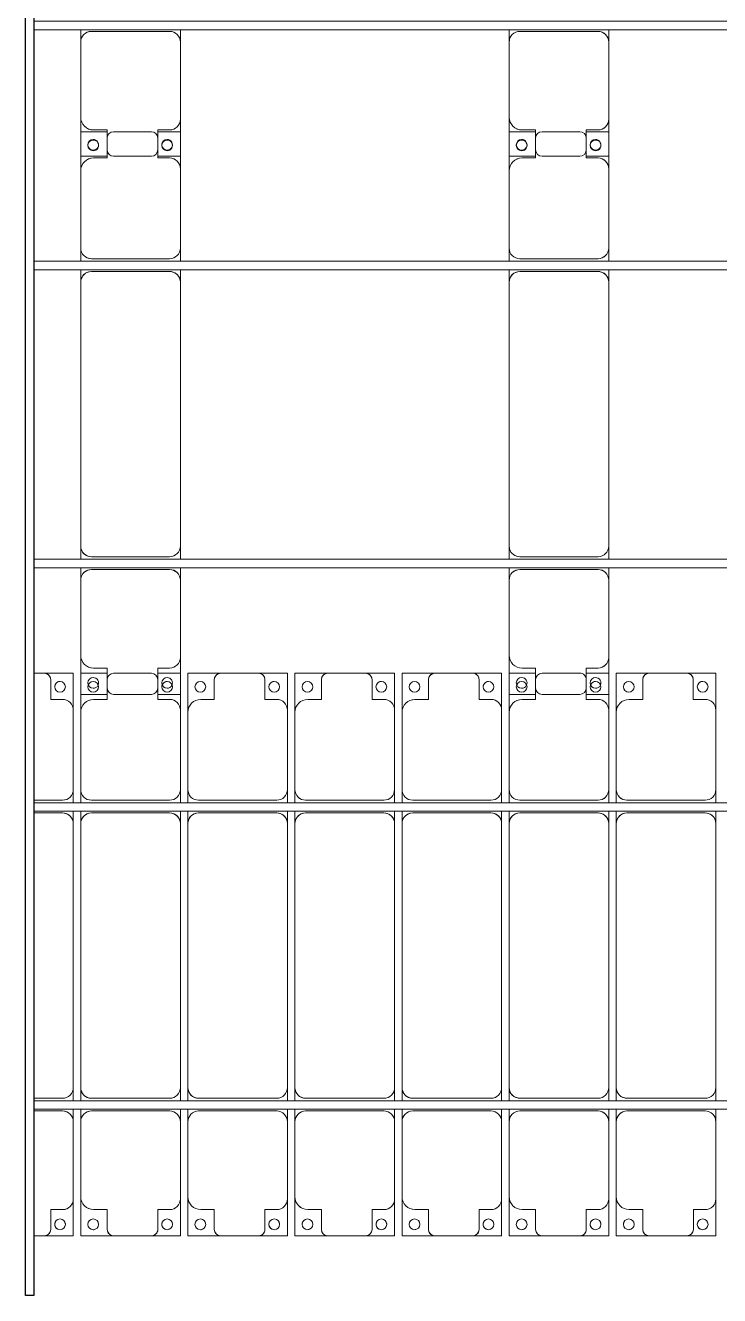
# Model space of a CAD drawing. Header units: millimetres. Extents: x -496478 to -186190, y -204059 to -87354.
# Drawn here: x -379232 to -375991, y -170997 to -165073 of the extents above; entities that cross this region are included whole.
import ezdxf

# ---------------------------------------------------------------- set-up
doc = ezdxf.new("R2010")
doc.units = ezdxf.units.MM
for name, color, linetype, lineweight in [('A-DETL-MBND', 5, 'Continuous', 9), ('A-GENM', 13, 'Continuous', 9), ('S-BEAM', 12, 'Continuous', 9)]:
    doc.layers.add(name, color=color, linetype=linetype, lineweight=lineweight)

# ---------------------------------------------------------------- blocks, each defined once
blk = doc.blocks.new('Dải phao đi lại kèm đỡ invester - DẢI PHAO ĐI LẠI-18893-BỐ TRÍ KHUNG KẾT CẤU BÈ PIN 01')
at = {"layer": 'A-DETL-MBND', "color": 8}
for p, q in [((59588.2, 1312.2), (59540, 1312.2)), ((59588.2, 1312.2), (59723.4, 1312.2)), ((59723.4, 1312.2), (59588.2, 1312.2)), ((59723.4, 1312.2), (59723.4, 1139.7)), ((59758.4, 1312.2), (59881.8, 1312.2)), ((59758.4, 1129.7), (59758.4, 1312.2)), ((60088.2, 1312.2), (59911.8, 1312.2)), ((60118.2, 1312.2), (60223.4, 1312.2)), ((60223.4, 1312.2), (60223.4, 1139.7)), ((60258.4, 1312.2), (60411.8, 1312.2)), ((60258.4, 1129.7), (60258.4, 1312.2)), ((60411.8, 1312.2), (60258.4, 1312.2)), ((60588.2, 1312.2), (60411.8, 1312.2)), ((60588.2, 1312.2), (60723.4, 1312.2)), ((60723.4, 1312.2), (60588.2, 1312.2)), ((60723.4, 1312.2), (60723.4, 1139.7)), ((60758.4, 1312.2), (60911.8, 1312.2)), ((60758.4, 1129.7), (60758.4, 1312.2)), ((60911.8, 1312.2), (60758.4, 1312.2)), ((61088.2, 1312.2), (60911.8, 1312.2)), ((61088.2, 1312.2), (61223.4, 1312.2)), ((61223.4, 1312.2), (61088.2, 1312.2)), ((61223.4, 1312.2), (61223.4, 1139.7)), ((61258.4, 1312.2), (61411.8, 1312.2)), ((61258.4, 1129.7), (61258.4, 1312.2)), ((61411.8, 1312.2), (61258.4, 1312.2)), ((61588.2, 1312.2), (61411.8, 1312.2)), ((61588.2, 1312.2), (61723.4, 1312.2)), ((61723.4, 1312.2), (61588.2, 1312.2)), ((61723.4, 1312.2), (61723.4, 1139.7)), ((61758.4, 1312.2), (61881.8, 1312.2)), ((61758.4, 1129.7), (61758.4, 1312.2)), ((62088.2, 1312.2), (61911.8, 1312.2)), ((62118.2, 1312.2), (62223.4, 1312.2)), ((62223.4, 1312.2), (62223.4, 1139.7)), ((62258.4, 1312.2), (62411.8, 1312.2)), ((62258.4, 1129.7), (62258.4, 1312.2)), ((62411.8, 1312.2), (62258.4, 1312.2)), ((62588.2, 1312.2), (62411.8, 1312.2)), ((62588.2, 1312.2), (62723.4, 1312.2)), ((62723.4, 1312.2), (62588.2, 1312.2)), ((62723.4, 1312.2), (62723.4, 1139.7)), ((59618.2, 1189.7), (59618.2, 1282.2)), ((59881.8, 1282.2), (59881.8, 1189.7)), ((60118.2, 1189.7), (60118.2, 1282.2)), ((60381.8, 1282.2), (60381.8, 1189.7)), ((60618.2, 1189.7), (60618.2, 1282.2)), ((60881.8, 1282.2), (60881.8, 1189.7)), ((61118.2, 1189.7), (61118.2, 1282.2)), ((61381.8, 1282.2), (61381.8, 1189.7)), ((61618.2, 1189.7), (61618.2, 1282.2)), ((61881.8, 1282.2), (61881.8, 1189.7)), ((62118.2, 1189.7), (62118.2, 1282.2)), ((62381.8, 1282.2), (62381.8, 1189.7)), ((62618.2, 1189.7), (62618.2, 1282.2)), ((59673.4, 1189.7), (59618.2, 1189.7)), ((59881.8, 1189.7), (59818.4, 1189.7)), ((60173.4, 1189.7), (60118.2, 1189.7)), ((60381.8, 1189.7), (60318.4, 1189.7)), ((60673.4, 1189.7), (60618.2, 1189.7)), ((60881.8, 1189.7), (60818.4, 1189.7)), ((61173.4, 1189.7), (61118.2, 1189.7)), ((61381.8, 1189.7), (61318.4, 1189.7)), ((61673.4, 1189.7), (61618.2, 1189.7)), ((61881.8, 1189.7), (61818.4, 1189.7)), ((62173.4, 1189.7), (62118.2, 1189.7)), ((62381.8, 1189.7), (62318.4, 1189.7)), ((62673.4, 1189.7), (62618.2, 1189.7)), ((59723.4, 769.7), (59723.4, 1139.7)), ((59758.4, 1129.7), (59758.4, 769.7)), ((60223.4, 769.7), (60223.4, 1139.7)), ((60258.4, 1129.7), (60258.4, 769.7)), ((60723.4, 769.7), (60723.4, 1139.7)), ((60758.4, 1129.7), (60758.4, 769.7)), ((61223.4, 769.7), (61223.4, 1139.7)), ((61258.4, 1129.7), (61258.4, 769.7)), ((61723.4, 769.7), (61723.4, 1139.7)), ((61758.4, 1129.7), (61758.4, 769.7)), ((62223.4, 769.7), (62223.4, 1139.7)), ((62258.4, 1129.7), (62258.4, 769.7)), ((62723.4, 769.7), (62723.4, 1139.7)), ((59540, 719.7), (59673.4, 719.7)), ((59723.4, 769.7), (59723.4, 708)), ((59758.4, 708), (59758.4, 769.7)), ((59808.4, 719.7), (60173.4, 719.7)), ((60223.4, 769.7), (60223.4, 708)), ((60258.4, 708), (60258.4, 769.7)), ((60308.4, 719.7), (60673.4, 719.7)), ((60723.4, 769.7), (60723.4, 708)), ((60758.4, 708), (60758.4, 769.7)), ((60808.4, 719.7), (61173.4, 719.7)), ((61223.4, 769.7), (61223.4, 708)), ((61258.4, 708), (61258.4, 769.7)), ((61308.4, 719.7), (61673.4, 719.7)), ((61723.4, 769.7), (61723.4, 708)), ((61758.4, 708), (61758.4, 769.7)), ((61808.4, 719.7), (62173.4, 719.7)), ((62223.4, 769.7), (62223.4, 708)), ((62258.4, 708), (62258.4, 769.7)), ((62308.4, 719.7), (62673.4, 719.7)), ((62723.4, 769.7), (62723.4, 708)), ((59673.4, 660.3), (59540, 660.3)), ((59723.4, 668), (59723.4, 610.3)), ((59758.4, 610.3), (59758.4, 668)), ((60173.4, 660.3), (59808.4, 660.3)), ((60223.4, 668), (60223.4, 610.3)), ((60258.4, 610.3), (60258.4, 668)), ((60673.4, 660.3), (60308.4, 660.3)), ((60723.4, 668), (60723.4, 610.3)), ((60758.4, 610.3), (60758.4, 668)), ((61173.4, 660.3), (60808.4, 660.3)), ((61223.4, 668), (61223.4, 610.3)), ((61258.4, 610.3), (61258.4, 668)), ((61673.4, 660.3), (61308.4, 660.3)), ((61723.4, 668), (61723.4, 610.3)), ((61758.4, 610.3), (61758.4, 668)), ((62173.4, 660.3), (61808.4, 660.3)), ((62223.4, 668), (62223.4, 610.3)), ((62258.4, 610.3), (62258.4, 668)), ((62673.4, 660.3), (62308.4, 660.3)), ((62723.4, 668), (62723.4, 610.3)), ((59723.4, -620.3), (59723.4, 610.3)), ((59758.4, 610.3), (59758.4, -620.3)), ((60223.4, -620.3), (60223.4, 610.3)), ((60258.4, 610.3), (60258.4, -620.3)), ((60723.4, -620.3), (60723.4, 610.3)), ((60758.4, 610.3), (60758.4, -620.3)), ((61223.4, -620.3), (61223.4, 610.3)), ((61258.4, 610.3), (61258.4, -620.3)), ((61723.4, -620.3), (61723.4, 610.3)), ((61758.4, 610.3), (61758.4, -620.3)), ((62223.4, -620.3), (62223.4, 610.3)), ((62258.4, 610.3), (62258.4, -620.3)), ((62723.4, -620.3), (62723.4, 610.3)), ((59723.4, -620.3), (59723.4, -682)), ((59758.4, -682), (59758.4, -620.3)), ((60223.4, -620.3), (60223.4, -682)), ((60258.4, -682), (60258.4, -620.3)), ((60723.4, -620.3), (60723.4, -682)), ((60758.4, -682), (60758.4, -620.3)), ((61223.4, -620.3), (61223.4, -682)), ((61258.4, -682), (61258.4, -620.3)), ((61723.4, -620.3), (61723.4, -682)), ((61758.4, -682), (61758.4, -620.3)), ((62223.4, -620.3), (62223.4, -682)), ((62258.4, -682), (62258.4, -620.3)), ((62723.4, -620.3), (62723.4, -682)), ((59540, -670.3), (59673.4, -670.3)), ((59808.4, -670.3), (60173.4, -670.3)), ((60308.4, -670.3), (60673.4, -670.3)), ((60808.4, -670.3), (61173.4, -670.3)), ((61308.4, -670.3), (61673.4, -670.3)), ((61808.4, -670.3), (62173.4, -670.3)), ((62308.4, -670.3), (62673.4, -670.3)), ((59673.4, -729.7), (59540, -729.7)), ((59723.4, -722), (59723.4, -779.7)), ((59758.4, -779.7), (59758.4, -722)), ((60173.4, -729.7), (59808.4, -729.7)), ((60223.4, -722), (60223.4, -779.7)), ((60258.4, -779.7), (60258.4, -722)), ((60673.4, -729.7), (60308.4, -729.7)), ((60723.4, -722), (60723.4, -779.7)), ((60758.4, -779.7), (60758.4, -722)), ((61173.4, -729.7), (60808.4, -729.7)), ((61223.4, -722), (61223.4, -779.7)), ((61258.4, -779.7), (61258.4, -722)), ((61673.4, -729.7), (61308.4, -729.7)), ((61723.4, -722), (61723.4, -779.7)), ((61758.4, -779.7), (61758.4, -722)), ((62173.4, -729.7), (61808.4, -729.7)), ((62223.4, -722), (62223.4, -779.7)), ((62258.4, -779.7), (62258.4, -722)), ((62673.4, -729.7), (62308.4, -729.7)), ((62723.4, -722), (62723.4, -779.7)), ((59723.4, -1139.7), (59723.4, -779.7)), ((59758.4, -779.7), (59758.4, -1129.7)), ((60223.4, -1139.7), (60223.4, -779.7)), ((60258.4, -779.7), (60258.4, -1129.7)), ((60723.4, -1139.7), (60723.4, -779.7)), ((60758.4, -779.7), (60758.4, -1129.7)), ((61223.4, -1139.7), (61223.4, -779.7)), ((61258.4, -779.7), (61258.4, -1129.7)), ((61723.4, -1139.7), (61723.4, -779.7)), ((61758.4, -779.7), (61758.4, -1129.7)), ((62223.4, -1139.7), (62223.4, -779.7)), ((62258.4, -779.7), (62258.4, -1129.7)), ((62723.4, -1139.7), (62723.4, -779.7)), ((59723.4, -1139.7), (59723.4, -1312.2)), ((59758.4, -1312.2), (59758.4, -1129.7)), ((60223.4, -1139.7), (60223.4, -1312.2)), ((60258.4, -1312.2), (60258.4, -1129.7)), ((60723.4, -1139.7), (60723.4, -1312.2)), ((60758.4, -1312.2), (60758.4, -1129.7)), ((61223.4, -1139.7), (61223.4, -1312.2)), ((61258.4, -1312.2), (61258.4, -1129.7)), ((61723.4, -1139.7), (61723.4, -1312.2)), ((61758.4, -1312.2), (61758.4, -1129.7)), ((62223.4, -1139.7), (62223.4, -1312.2)), ((62258.4, -1312.2), (62258.4, -1129.7)), ((62723.4, -1139.7), (62723.4, -1312.2)), ((59618.2, -1282.2), (59618.2, -1189.7)), ((59618.2, -1189.7), (59673.4, -1189.7)), ((59818.4, -1189.7), (59881.8, -1189.7)), ((59881.8, -1189.7), (59881.8, -1282.2)), ((60118.2, -1282.2), (60118.2, -1189.7)), ((60118.2, -1189.7), (60173.4, -1189.7)), ((60318.4, -1189.7), (60381.8, -1189.7)), ((60381.8, -1189.7), (60381.8, -1282.2)), ((60618.2, -1282.2), (60618.2, -1189.7)), ((60618.2, -1189.7), (60673.4, -1189.7)), ((60818.4, -1189.7), (60881.8, -1189.7)), ((60881.8, -1189.7), (60881.8, -1282.2)), ((61118.2, -1282.2), (61118.2, -1189.7)), ((61118.2, -1189.7), (61173.4, -1189.7)), ((61318.4, -1189.7), (61381.8, -1189.7)), ((61381.8, -1189.7), (61381.8, -1282.2)), ((61618.2, -1282.2), (61618.2, -1189.7)), ((61618.2, -1189.7), (61673.4, -1189.7)), ((61818.4, -1189.7), (61881.8, -1189.7)), ((61881.8, -1189.7), (61881.8, -1282.2)), ((62118.2, -1282.2), (62118.2, -1189.7)), ((62118.2, -1189.7), (62173.4, -1189.7)), ((62318.4, -1189.7), (62381.8, -1189.7)), ((62381.8, -1189.7), (62381.8, -1282.2)), ((62618.2, -1282.2), (62618.2, -1189.7)), ((62618.2, -1189.7), (62673.4, -1189.7)), ((59540, -1312.2), (59588.2, -1312.2)), ((59723.4, -1312.2), (59588.2, -1312.2)), ((59588.2, -1312.2), (59723.4, -1312.2)), ((59911.8, -1312.2), (59758.4, -1312.2)), ((59758.4, -1312.2), (59911.8, -1312.2)), ((59911.8, -1312.2), (60088.2, -1312.2)), ((60223.4, -1312.2), (60088.2, -1312.2)), ((60088.2, -1312.2), (60223.4, -1312.2)), ((60411.8, -1312.2), (60258.4, -1312.2)), ((60258.4, -1312.2), (60411.8, -1312.2)), ((60411.8, -1312.2), (60588.2, -1312.2)), ((60723.4, -1312.2), (60588.2, -1312.2)), ((60588.2, -1312.2), (60723.4, -1312.2)), ((60911.8, -1312.2), (60758.4, -1312.2)), ((60758.4, -1312.2), (60911.8, -1312.2)), ((60911.8, -1312.2), (61088.2, -1312.2)), ((61223.4, -1312.2), (61088.2, -1312.2)), ((61088.2, -1312.2), (61223.4, -1312.2)), ((61411.8, -1312.2), (61258.4, -1312.2)), ((61258.4, -1312.2), (61411.8, -1312.2)), ((61411.8, -1312.2), (61588.2, -1312.2)), ((61723.4, -1312.2), (61588.2, -1312.2)), ((61588.2, -1312.2), (61723.4, -1312.2)), ((61911.8, -1312.2), (61758.4, -1312.2)), ((61758.4, -1312.2), (61911.8, -1312.2)), ((61911.8, -1312.2), (62088.2, -1312.2)), ((62223.4, -1312.2), (62088.2, -1312.2)), ((62088.2, -1312.2), (62223.4, -1312.2)), ((62411.8, -1312.2), (62258.4, -1312.2)), ((62258.4, -1312.2), (62411.8, -1312.2)), ((62411.8, -1312.2), (62588.2, -1312.2)), ((62723.4, -1312.2), (62588.2, -1312.2)), ((62588.2, -1312.2), (62723.4, -1312.2))]:
    blk.add_line(p, q, dxfattribs=at)
for centre, radius, start, end in [((59588.2, 1282.2), 30, 0, 90), ((59588.2, 1282.2), 30, 75, 90), ((59588.2, 1282.2), 30, 15, 90), ((59588.2, 1282.2), 30, 75, 90), ((59911.8, 1282.2), 30, 90, 180), ((60088.2, 1282.2), 30, 0, 90), ((60411.8, 1282.2), 30, 90, 180), ((60411.8, 1282.2), 30, 90, 165), ((60411.8, 1282.2), 30, 90, 105), ((60411.8, 1282.2), 30, 90, 105), ((60588.2, 1282.2), 30, 0, 90), ((60588.2, 1282.2), 30, 75, 90), ((60588.2, 1282.2), 30, 15, 90), ((60588.2, 1282.2), 30, 75, 90), ((60911.8, 1282.2), 30, 90, 180), ((60911.8, 1282.2), 30, 90, 165), ((60911.8, 1282.2), 30, 90, 105), ((60911.8, 1282.2), 30, 90, 105), ((61088.2, 1282.2), 30, 0, 90), ((61088.2, 1282.2), 30, 75, 90), ((61088.2, 1282.2), 30, 15, 90), ((61088.2, 1282.2), 30, 75, 90), ((61411.8, 1282.2), 30, 90, 180), ((61411.8, 1282.2), 30, 90, 165), ((61411.8, 1282.2), 30, 90, 105), ((61411.8, 1282.2), 30, 90, 105), ((61588.2, 1282.2), 30, 360, 90), ((61588.2, 1282.2), 30, 75, 90), ((61588.2, 1282.2), 30, 15, 90), ((61588.2, 1282.2), 30, 75, 90), ((61911.8, 1282.2), 30, 90, 180), ((62088.2, 1282.2), 30, 360, 90), ((62411.8, 1282.2), 30, 90, 180), ((62411.8, 1282.2), 30, 90, 165), ((62411.8, 1282.2), 30, 90, 105), ((62411.8, 1282.2), 30, 90, 105), ((62588.2, 1282.2), 30, 0, 90), ((62588.2, 1282.2), 30, 75, 90), ((62588.2, 1282.2), 30, 15, 90), ((62588.2, 1282.2), 30, 75, 90), ((59661.8, 1248.6), 25, 90, 270), ((59661.8, 1248.6), 25, 150, 180), ((59661.8, 1248.6), 25, 120, 135), ((59661.8, 1248.6), 25, 90, 105), ((59661.8, 1248.6), 25, 270, 90), ((59816.8, 1248.6), 25, 90, 270), ((59816.8, 1248.6), 25, 270, 90), ((60161.8, 1248.6), 25, 90, 270), ((60161.8, 1248.6), 25, 150, 180), ((60161.8, 1248.6), 25, 120, 135), ((60161.8, 1248.6), 25, 90, 105), ((60161.8, 1248.6), 25, 270, 90), ((60316.8, 1248.6), 25, 90, 270), ((60316.8, 1248.6), 25, 270, 90), ((60661.8, 1248.6), 25, 90, 270), ((60661.8, 1248.6), 25, 150, 180), ((60661.8, 1248.6), 25, 120, 135), ((60661.8, 1248.6), 25, 90, 105), ((60661.8, 1248.6), 25, 270, 90), ((60816.8, 1248.6), 25, 90, 270), ((60816.8, 1248.6), 25, 270, 90), ((61161.8, 1248.6), 25, 90, 270), ((61161.8, 1248.6), 25, 150, 180), ((61161.8, 1248.6), 25, 120, 135), ((61161.8, 1248.6), 25, 90, 105), ((61161.8, 1248.6), 25, 270, 90), ((61316.8, 1248.6), 25, 90, 270), ((61316.8, 1248.6), 25, 270, 90), ((61661.8, 1248.6), 25, 90, 270), ((61661.8, 1248.6), 25, 150, 180), ((61661.8, 1248.6), 25, 120, 135), ((61661.8, 1248.6), 25, 90, 105), ((61661.8, 1248.6), 25, 270, 90), ((61816.8, 1248.6), 25, 90, 270), ((61816.8, 1248.6), 25, 270, 90), ((62161.8, 1248.6), 25, 90, 270), ((62161.8, 1248.6), 25, 150, 180), ((62161.8, 1248.6), 25, 120, 135), ((62161.8, 1248.6), 25, 90, 105), ((62161.8, 1248.6), 25, 270, 90), ((62316.8, 1248.6), 25, 90, 270), ((62316.8, 1248.6), 25, 270, 90), ((62661.8, 1248.6), 25, 90, 270), ((62661.8, 1248.6), 25, 150, 180), ((62661.8, 1248.6), 25, 120, 135), ((62661.8, 1248.6), 25, 90, 105), ((62661.8, 1248.6), 25, 270, 90), ((59673.4, 1139.7), 50, 360, 90), ((59673.4, 1139.7), 50, 45, 90), ((59818.4, 1129.7), 60, 90, 180), ((59818.4, 1129.7), 60, 90, 135), ((60173.4, 1139.7), 50, 360, 90), ((60173.4, 1139.7), 50, 45, 90), ((60318.4, 1129.7), 60, 90, 180), ((60318.4, 1129.7), 60, 90, 135), ((60673.4, 1139.7), 50, 360, 90), ((60673.4, 1139.7), 50, 45, 90), ((60818.4, 1129.7), 60, 90, 180), ((60818.4, 1129.7), 60, 90, 135), ((61173.4, 1139.7), 50, 360, 90), ((61173.4, 1139.7), 50, 45, 90), ((61318.4, 1129.7), 60, 90, 180), ((61318.4, 1129.7), 60, 90, 135), ((61673.4, 1139.7), 50, 0, 90), ((61673.4, 1139.7), 50, 45, 90), ((61818.4, 1129.7), 60, 90, 180), ((61818.4, 1129.7), 60, 90, 135), ((62173.4, 1139.7), 50, 360, 90), ((62173.4, 1139.7), 50, 45, 90), ((62318.4, 1129.7), 60, 90, 180), ((62318.4, 1129.7), 60, 90, 135), ((62673.4, 1139.7), 50, 360, 90), ((62673.4, 1139.7), 50, 45, 90), ((59673.4, 769.7), 50, 270, 360), ((59673.4, 769.7), 50, 270, 315), ((59808.4, 769.7), 50, 180, 270), ((59808.4, 769.7), 50, 225, 270), ((60173.4, 769.7), 50, 270, 360), ((60173.4, 769.7), 50, 270, 315), ((60308.4, 769.7), 50, 180, 270), ((60308.4, 769.7), 50, 225, 270), ((60673.4, 769.7), 50, 270, 360), ((60673.4, 769.7), 50, 270, 315), ((60808.4, 769.7), 50, 180, 270), ((60808.4, 769.7), 50, 225, 270), ((61173.4, 769.7), 50, 270, 360), ((61173.4, 769.7), 50, 270, 315), ((61308.4, 769.7), 50, 180, 270), ((61308.4, 769.7), 50, 225, 270), ((61673.4, 769.7), 50, 270, 360), ((61673.4, 769.7), 50, 270, 315), ((61808.4, 769.7), 50, 180, 270), ((61808.4, 769.7), 50, 225, 270), ((62173.4, 769.7), 50, 270, 360), ((62173.4, 769.7), 50, 270, 315), ((62308.4, 769.7), 50, 180, 270), ((62308.4, 769.7), 50, 225, 270), ((62673.4, 769.7), 50, 270, 0), ((62673.4, 769.7), 50, 270, 315), ((59673.4, 610.3), 50, 360, 90), ((59673.4, 610.3), 50, 15, 90), ((59808.4, 610.3), 50, 90, 180), ((59808.4, 610.3), 50, 105, 180), ((60173.4, 610.3), 50, 0, 90), ((60173.4, 610.3), 50, 15, 90), ((60308.4, 610.3), 50, 90, 180), ((60308.4, 610.3), 50, 105, 180), ((60673.4, 610.3), 50, 0, 90), ((60673.4, 610.3), 50, 15, 90), ((60808.4, 610.3), 50, 90, 180), ((60808.4, 610.3), 50, 105, 180), ((61173.4, 610.3), 50, 360, 90), ((61173.4, 610.3), 50, 15, 90), ((61308.4, 610.3), 50, 90, 180), ((61308.4, 610.3), 50, 105, 180), ((61673.4, 610.3), 50, 0, 90), ((61673.4, 610.3), 50, 15, 90), ((61808.4, 610.3), 50, 90, 180), ((61808.4, 610.3), 50, 105, 180), ((62173.4, 610.3), 50, 0, 90), ((62173.4, 610.3), 50, 15, 90), ((62308.4, 610.3), 50, 90, 180), ((62308.4, 610.3), 50, 105, 180), ((62673.4, 610.3), 50, 0, 90), ((62673.4, 610.3), 50, 15, 90), ((59673.4, -620.3), 50, 270, 0), ((59673.4, -620.3), 50, 270, 0), ((59808.4, -620.3), 50, 180, 270), ((59808.4, -620.3), 50, 195, 270), ((60173.4, -620.3), 50, 270, 0), ((60173.4, -620.3), 50, 270, 0), ((60308.4, -620.3), 50, 180, 270), ((60308.4, -620.3), 50, 195, 270), ((60673.4, -620.3), 50, 270, 0), ((60673.4, -620.3), 50, 270, 0), ((60808.4, -620.3), 50, 180, 270), ((60808.4, -620.3), 50, 195, 270), ((61173.4, -620.3), 50, 270, 360), ((61173.4, -620.3), 50, 270, 360), ((61308.4, -620.3), 50, 180, 270), ((61308.4, -620.3), 50, 195, 270), ((61673.4, -620.3), 50, 270, 0), ((61673.4, -620.3), 50, 270, 0), ((61808.4, -620.3), 50, 180, 270), ((61808.4, -620.3), 50, 195, 270), ((62173.4, -620.3), 50, 270, 0), ((62173.4, -620.3), 50, 270, 0), ((62308.4, -620.3), 50, 180, 270), ((62308.4, -620.3), 50, 195, 270), ((62673.4, -620.3), 50, 270, 0), ((62673.4, -620.3), 50, 270, 0), ((59673.4, -779.7), 50, 0, 90), ((59673.4, -779.7), 50, 45, 90), ((59808.4, -779.7), 50, 90, 180), ((59808.4, -779.7), 50, 90, 135), ((60173.4, -779.7), 50, 360, 90), ((60173.4, -779.7), 50, 45, 90), ((60308.4, -779.7), 50, 90, 180), ((60308.4, -779.7), 50, 90, 135), ((60673.4, -779.7), 50, 360, 90), ((60673.4, -779.7), 50, 45, 90), ((60808.4, -779.7), 50, 90, 180), ((60808.4, -779.7), 50, 90, 135), ((61173.4, -779.7), 50, 0, 90), ((61173.4, -779.7), 50, 45, 90), ((61308.4, -779.7), 50, 90, 180), ((61308.4, -779.7), 50, 90, 135), ((61673.4, -779.7), 50, 0, 90), ((61673.4, -779.7), 50, 45, 90), ((61808.4, -779.7), 50, 90, 180), ((61808.4, -779.7), 50, 90, 135), ((62173.4, -779.7), 50, 0, 90), ((62173.4, -779.7), 50, 45, 90), ((62308.4, -779.7), 50, 90, 180), ((62308.4, -779.7), 50, 90, 135), ((62673.4, -779.7), 50, 0, 90), ((62673.4, -779.7), 50, 45, 90), ((59673.4, -1139.7), 50, 270, 360), ((59673.4, -1139.7), 50, 270, 315), ((59818.4, -1129.7), 60, 180, 270), ((59818.4, -1129.7), 60, 225, 270), ((60173.4, -1139.7), 50, 270, 0), ((60173.4, -1139.7), 50, 270, 315), ((60318.4, -1129.7), 60, 180, 270), ((60318.4, -1129.7), 60, 225, 270), ((60673.4, -1139.7), 50, 270, 360), ((60673.4, -1139.7), 50, 270, 315), ((60818.4, -1129.7), 60, 180, 270), ((60818.4, -1129.7), 60, 225, 270), ((61173.4, -1139.7), 50, 270, 360), ((61173.4, -1139.7), 50, 270, 315), ((61318.4, -1129.7), 60, 180, 270), ((61318.4, -1129.7), 60, 225, 270), ((61673.4, -1139.7), 50, 270, 0), ((61673.4, -1139.7), 50, 270, 315), ((61818.4, -1129.7), 60, 180, 270), ((61818.4, -1129.7), 60, 225, 270), ((62173.4, -1139.7), 50, 270, 0), ((62173.4, -1139.7), 50, 270, 315), ((62318.4, -1129.7), 60, 180, 270), ((62318.4, -1129.7), 60, 225, 270), ((62673.4, -1139.7), 50, 270, 0), ((62673.4, -1139.7), 50, 270, 315), ((59661.8, -1258.6), 25, 90, 270), ((59661.8, -1258.6), 25, 270, 90), ((59816.8, -1258.6), 25, 90, 270), ((59816.8, -1258.6), 25, 270, 90), ((60161.8, -1258.6), 25, 90, 270), ((60161.8, -1258.6), 25, 270, 90), ((60316.8, -1258.6), 25, 90, 270), ((60316.8, -1258.6), 25, 270, 90), ((60661.8, -1258.6), 25, 90, 270), ((60661.8, -1258.6), 25, 270, 90), ((60816.8, -1258.6), 25, 90, 270), ((60816.8, -1258.6), 25, 270, 90), ((61161.8, -1258.6), 25, 90, 270), ((61161.8, -1258.6), 25, 270, 90), ((61316.8, -1258.6), 25, 90, 270), ((61316.8, -1258.6), 25, 270, 90), ((61661.8, -1258.6), 25, 90, 270), ((61661.8, -1258.6), 25, 270, 90), ((61816.8, -1258.6), 25, 90, 270), ((61816.8, -1258.6), 25, 270, 90), ((62161.8, -1258.6), 25, 90, 270), ((62161.8, -1258.6), 25, 270, 90), ((62316.8, -1258.6), 25, 90, 270), ((62316.8, -1258.6), 25, 270, 90), ((62661.8, -1258.6), 25, 90, 270), ((62661.8, -1258.6), 25, 270, 90), ((59588.2, -1282.2), 30, 270, 360), ((59588.2, -1282.2), 30, 270, 345), ((59588.2, -1282.2), 30, 315, 330), ((59588.2, -1282.2), 30, 315, 330), ((59661.8, -1258.6), 25, 165, 270), ((59661.8, -1258.6), 25, 0, 15), ((59816.8, -1258.6), 25, 165, 180), ((59816.8, -1258.6), 25, 270, 285), ((59911.8, -1282.2), 30, 180, 270), ((59911.8, -1282.2), 30, 195, 270), ((60088.2, -1282.2), 30, 270, 0), ((60088.2, -1282.2), 30, 270, 345), ((60088.2, -1282.2), 30, 315, 330), ((60088.2, -1282.2), 30, 315, 330), ((60161.8, -1258.6), 25, 165, 270), ((60161.8, -1258.6), 25, 0, 15), ((60316.8, -1258.6), 25, 165, 180), ((60316.8, -1258.6), 25, 270, 285), ((60411.8, -1282.2), 30, 180, 270), ((60411.8, -1282.2), 30, 195, 270), ((60588.2, -1282.2), 30, 270, 0), ((60588.2, -1282.2), 30, 270, 345), ((60588.2, -1282.2), 30, 315, 330), ((60588.2, -1282.2), 30, 315, 330), ((60661.8, -1258.6), 25, 165, 270), ((60661.8, -1258.6), 25, 0, 15), ((60816.8, -1258.6), 25, 165, 180), ((60816.8, -1258.6), 25, 270, 285), ((60911.8, -1282.2), 30, 180, 270), ((60911.8, -1282.2), 30, 195, 270), ((61088.2, -1282.2), 30, 270, 360), ((61088.2, -1282.2), 30, 270, 345), ((61088.2, -1282.2), 30, 315, 330), ((61088.2, -1282.2), 30, 315, 330), ((61161.8, -1258.6), 25, 165, 270), ((61161.8, -1258.6), 25, 360, 15), ((61316.8, -1258.6), 25, 165, 180), ((61316.8, -1258.6), 25, 270, 285), ((61411.8, -1282.2), 30, 180, 270), ((61411.8, -1282.2), 30, 195, 270), ((61588.2, -1282.2), 30, 270, 360), ((61588.2, -1282.2), 30, 270, 345), ((61588.2, -1282.2), 30, 315, 330), ((61588.2, -1282.2), 30, 315, 330), ((61661.8, -1258.6), 25, 165, 270), ((61661.8, -1258.6), 25, 360, 15), ((61816.8, -1258.6), 25, 165, 180), ((61816.8, -1258.6), 25, 270, 285), ((61911.8, -1282.2), 30, 180, 270), ((61911.8, -1282.2), 30, 195, 270), ((62088.2, -1282.2), 30, 270, 0), ((62088.2, -1282.2), 30, 270, 345), ((62088.2, -1282.2), 30, 315, 330), ((62088.2, -1282.2), 30, 315, 330), ((62161.8, -1258.6), 25, 165, 270), ((62161.8, -1258.6), 25, 360, 15), ((62316.8, -1258.6), 25, 165, 180), ((62316.8, -1258.6), 25, 270, 285), ((62411.8, -1282.2), 30, 180, 270), ((62411.8, -1282.2), 30, 195, 270), ((62588.2, -1282.2), 30, 270, 360), ((62588.2, -1282.2), 30, 270, 345), ((62588.2, -1282.2), 30, 315, 330), ((62588.2, -1282.2), 30, 315, 330), ((62661.8, -1258.6), 25, 165, 270), ((62661.8, -1258.6), 25, 360, 15), ((59588.2, -1282.2), 30, 270, 285), ((59588.2, -1282.2), 30, 270, 285), ((59911.8, -1282.2), 30, 255, 270), ((59911.8, -1282.2), 30, 255, 270), ((60088.2, -1282.2), 30, 270, 285), ((60088.2, -1282.2), 30, 270, 285), ((60411.8, -1282.2), 30, 255, 270), ((60411.8, -1282.2), 30, 255, 270), ((60588.2, -1282.2), 30, 270, 285), ((60588.2, -1282.2), 30, 270, 285), ((60911.8, -1282.2), 30, 255, 270), ((60911.8, -1282.2), 30, 255, 270), ((61088.2, -1282.2), 30, 270, 285), ((61088.2, -1282.2), 30, 270, 285), ((61411.8, -1282.2), 30, 255, 270), ((61411.8, -1282.2), 30, 255, 270), ((61588.2, -1282.2), 30, 270, 285), ((61588.2, -1282.2), 30, 270, 285), ((61911.8, -1282.2), 30, 255, 270), ((61911.8, -1282.2), 30, 255, 270), ((62088.2, -1282.2), 30, 270, 285), ((62088.2, -1282.2), 30, 270, 285), ((62411.8, -1282.2), 30, 255, 270), ((62411.8, -1282.2), 30, 255, 270), ((62588.2, -1282.2), 30, 270, 285), ((62588.2, -1282.2), 30, 270, 285)]:
    blk.add_arc(centre, radius, start, end, dxfattribs=at)
blk = doc.blocks.new('Dai phao do pin - DẢI PHAO ĐỠ PIN-V31-BỐ TRÍ KHUNG KẾT CẤU BÈ PIN 01')
at = {"layer": 'A-DETL-MBND', "color": 8}
for p, q in [((-1312.2, 241.6), (-1129.7, 241.6)), ((-1312.2, 118.2), (-1312.2, 241.6)), ((-779.7, 241.6), (-1129.7, 241.6)), ((-779.7, 241.6), (-722, 241.6)), ((-682, 241.6), (-620.3, 241.6)), ((610.3, 241.6), (-620.3, 241.6)), ((610.3, 241.6), (668, 241.6)), ((708, 241.6), (769.7, 241.6)), ((1129.7, 241.6), (769.7, 241.6)), ((1129.7, 241.6), (1312.2, 241.6)), ((1197.8, 241.6), (1380.3, 241.6)), ((1197.8, 118.2), (1197.8, 241.6)), ((1312.2, 241.6), (1312.2, 118.2)), ((1730.3, 241.6), (1380.3, 241.6)), ((1730.3, 241.6), (1788, 241.6)), ((-1189.7, 181.6), (-1189.7, 118.2)), ((-729.7, -173.4), (-729.7, 191.6)), ((-670.3, 191.6), (-670.3, -173.4)), ((660.3, -173.4), (660.3, 191.6)), ((719.7, 191.6), (719.7, -173.4)), ((1189.7, 118.2), (1189.7, 181.6)), ((1320.3, 181.6), (1320.3, 118.2)), ((1780.3, -173.4), (1780.3, 191.6)), ((-1312.2, 88.2), (-1312.2, -88.2)), ((-1189.7, 118.2), (-1282.2, 118.2)), ((1282.2, 118.2), (1189.7, 118.2)), ((1197.8, 88.2), (1197.8, -88.2)), ((1320.3, 118.2), (1227.8, 118.2)), ((1312.2, -88.2), (1312.2, 88.2)), ((-1312.2, -223.4), (-1312.2, -118.2)), ((-1282.2, -118.2), (-1189.7, -118.2)), ((-1189.7, -118.2), (-1189.7, -173.4)), ((1189.7, -173.4), (1189.7, -118.2)), ((1189.7, -118.2), (1282.2, -118.2)), ((1197.8, -223.4), (1197.8, -118.2)), ((1227.8, -118.2), (1320.3, -118.2)), ((1312.2, -118.2), (1312.2, -223.4)), ((1320.3, -118.2), (1320.3, -173.4)), ((-1139.7, -223.4), (-1312.2, -223.4)), ((-1139.7, -223.4), (-779.7, -223.4)), ((-722, -223.4), (-779.7, -223.4)), ((-620.3, -223.4), (-682, -223.4)), ((-620.3, -223.4), (610.3, -223.4)), ((668, -223.4), (610.3, -223.4)), ((769.7, -223.4), (708, -223.4)), ((769.7, -223.4), (1139.7, -223.4)), ((1312.2, -223.4), (1139.7, -223.4)), ((1370.3, -223.4), (1197.8, -223.4)), ((1370.3, -223.4), (1730.3, -223.4)), ((1788, -223.4), (1730.3, -223.4))]:
    blk.add_line(p, q, dxfattribs=at)
for centre, radius, start, end in [((-1129.7, 181.6), 60, 90, 180), ((-779.7, 191.6), 50, 360, 90), ((-620.3, 191.6), 50, 90, 180), ((-620.3, 191.6), 50, 105, 180), ((610.3, 191.6), 50, 360, 90), ((610.3, 191.6), 50, 15, 90), ((769.7, 191.6), 50, 90, 180), ((1129.7, 181.6), 60, 360, 90), ((1380.3, 181.6), 60, 90, 180), ((1730.3, 191.6), 50, 360, 90), ((-1258.6, 183.2), 25, 0, 180), ((-1258.6, 183.2), 25, 180, 0), ((-1258.6, 183.2), 25, 180, 195), ((-1129.7, 181.6), 60, 135, 180), ((-779.7, 191.6), 50, 360, 45), ((769.7, 191.6), 50, 135, 180), ((1129.7, 181.6), 60, 360, 45), ((1248.6, 183.2), 25, 0, 180), ((1248.6, 183.2), 25, 180, 0), ((1251.4, 183.2), 25, 0, 180), ((1251.4, 183.2), 25, 180, 0), ((1251.4, 183.2), 25, 180, 195), ((1380.3, 181.6), 60, 135, 180), ((1730.3, 191.6), 50, 360, 45), ((-1282.2, 88.2), 30, 90, 180), ((1227.8, 88.2), 30, 90, 180), ((1282.2, 88.2), 30, 360, 90), ((-1282.2, -88.2), 30, 180, 270), ((1227.8, -88.2), 30, 180, 270), ((1282.2, -88.2), 30, 270, 360), ((-1258.6, -161.8), 25, 0, 180), ((-1258.6, -161.8), 25, 105, 180), ((-1258.6, -161.8), 25, 180, 0), ((-1139.7, -173.4), 50, 180, 270), ((-1139.7, -173.4), 50, 180, 225), ((-779.7, -173.4), 50, 270, 360), ((-779.7, -173.4), 50, 315, 360), ((-620.3, -173.4), 50, 180, 270), ((-620.3, -173.4), 50, 180, 270), ((610.3, -173.4), 50, 270, 360), ((610.3, -173.4), 50, 285, 360), ((769.7, -173.4), 50, 180, 270), ((769.7, -173.4), 50, 180, 225), ((1139.7, -173.4), 50, 270, 360), ((1139.7, -173.4), 50, 315, 360), ((1248.6, -161.8), 25, 0, 180), ((1248.6, -161.8), 25, 180, 0), ((1251.4, -161.8), 25, 0, 180), ((1251.4, -161.8), 25, 120, 180), ((1251.4, -161.8), 25, 180, 0), ((1251.4, -161.8), 25, 75, 105), ((1248.6, -161.8), 25, 75, 90), ((1248.6, -161.8), 25, 30, 45), ((1248.6, -161.8), 25, 360, 15), ((1370.3, -173.4), 50, 180, 270), ((1370.3, -173.4), 50, 180, 225), ((1730.3, -173.4), 50, 270, 360), ((1730.3, -173.4), 50, 315, 360)]:
    blk.add_arc(centre, radius, start, end, dxfattribs=at)
blk = doc.blocks.new('Dai phao do pin - DẢI PHAO ĐỠ PIN-V32-BỐ TRÍ KHUNG KẾT CẤU BÈ PIN 01')
at = {"layer": 'A-DETL-MBND', "color": 8}
for p, q in [((-1312.2, 241.6), (-1129.7, 241.6)), ((-1312.2, 118.2), (-1312.2, 241.6)), ((-779.7, 241.6), (-1129.7, 241.6)), ((-779.7, 241.6), (-722, 241.6)), ((-682, 241.6), (-620.3, 241.6)), ((610.3, 241.6), (-620.3, 241.6)), ((610.3, 241.6), (668, 241.6)), ((708, 241.6), (769.7, 241.6)), ((1129.7, 241.6), (769.7, 241.6)), ((1129.7, 241.6), (1312.2, 241.6)), ((1197.8, 241.6), (1380.3, 241.6)), ((1197.8, 118.2), (1197.8, 241.6)), ((1312.2, 241.6), (1312.2, 118.2)), ((1730.3, 241.6), (1380.3, 241.6)), ((1730.3, 241.6), (1788, 241.6)), ((-1189.7, 181.6), (-1189.7, 118.2)), ((-729.7, -173.4), (-729.7, 191.6)), ((-670.3, 191.6), (-670.3, -173.4)), ((660.3, -173.4), (660.3, 191.6)), ((719.7, 191.6), (719.7, -173.4)), ((1189.7, 118.2), (1189.7, 181.6)), ((1320.3, 181.6), (1320.3, 118.2)), ((1780.3, -173.4), (1780.3, 191.6)), ((-1312.2, 88.2), (-1312.2, -88.2)), ((-1189.7, 118.2), (-1282.2, 118.2)), ((1282.2, 118.2), (1189.7, 118.2)), ((1197.8, 88.2), (1197.8, -88.2)), ((1320.3, 118.2), (1227.8, 118.2)), ((1312.2, -88.2), (1312.2, 88.2)), ((-1312.2, -223.4), (-1312.2, -118.2)), ((-1282.2, -118.2), (-1189.7, -118.2)), ((-1189.7, -118.2), (-1189.7, -173.4)), ((1189.7, -173.4), (1189.7, -118.2)), ((1189.7, -118.2), (1282.2, -118.2)), ((1197.8, -223.4), (1197.8, -118.2)), ((1227.8, -118.2), (1320.3, -118.2)), ((1312.2, -118.2), (1312.2, -223.4)), ((1320.3, -118.2), (1320.3, -173.4)), ((-1139.7, -223.4), (-1312.2, -223.4)), ((-1139.7, -223.4), (-779.7, -223.4)), ((-722, -223.4), (-779.7, -223.4)), ((-620.3, -223.4), (-682, -223.4)), ((-620.3, -223.4), (610.3, -223.4)), ((668, -223.4), (610.3, -223.4)), ((769.7, -223.4), (708, -223.4)), ((769.7, -223.4), (1139.7, -223.4)), ((1312.2, -223.4), (1139.7, -223.4)), ((1370.3, -223.4), (1197.8, -223.4)), ((1370.3, -223.4), (1730.3, -223.4)), ((1788, -223.4), (1730.3, -223.4))]:
    blk.add_line(p, q, dxfattribs=at)
for centre, radius, start, end in [((-1129.7, 181.6), 60, 90, 180), ((-779.7, 191.6), 50, 360, 90), ((-620.3, 191.6), 50, 90, 180), ((-620.3, 191.6), 50, 105, 180), ((610.3, 191.6), 50, 360, 90), ((610.3, 191.6), 50, 15, 90), ((769.7, 191.6), 50, 90, 180), ((1129.7, 181.6), 60, 360, 90), ((1380.3, 181.6), 60, 90, 180), ((1730.3, 191.6), 50, 360, 90), ((-1258.6, 183.2), 25, 0, 180), ((-1258.6, 183.2), 25, 180, 0), ((-1258.6, 183.2), 25, 180, 195), ((-1129.7, 181.6), 60, 135, 180), ((-779.7, 191.6), 50, 360, 45), ((769.7, 191.6), 50, 135, 180), ((1129.7, 181.6), 60, 360, 45), ((1248.6, 183.2), 25, 0, 180), ((1248.6, 183.2), 25, 180, 0), ((1251.4, 183.2), 25, 0, 180), ((1251.4, 183.2), 25, 180, 0), ((1251.4, 183.2), 25, 180, 195), ((1380.3, 181.6), 60, 135, 180), ((1730.3, 191.6), 50, 360, 45), ((-1282.2, 88.2), 30, 90, 180), ((1227.8, 88.2), 30, 90, 180), ((1282.2, 88.2), 30, 360, 90), ((-1282.2, -88.2), 30, 180, 270), ((1227.8, -88.2), 30, 180, 270), ((1282.2, -88.2), 30, 270, 360), ((-1258.6, -161.8), 25, 0, 180), ((-1258.6, -161.8), 25, 105, 180), ((-1258.6, -161.8), 25, 180, 0), ((-1139.7, -173.4), 50, 180, 270), ((-1139.7, -173.4), 50, 180, 225), ((-779.7, -173.4), 50, 270, 360), ((-779.7, -173.4), 50, 315, 360), ((-620.3, -173.4), 50, 180, 270), ((-620.3, -173.4), 50, 180, 270), ((610.3, -173.4), 50, 270, 360), ((610.3, -173.4), 50, 285, 360), ((769.7, -173.4), 50, 180, 270), ((769.7, -173.4), 50, 180, 225), ((1139.7, -173.4), 50, 270, 360), ((1139.7, -173.4), 50, 315, 360), ((1248.6, -161.8), 25, 0, 180), ((1248.6, -161.8), 25, 180, 0), ((1251.4, -161.8), 25, 0, 180), ((1251.4, -161.8), 25, 120, 180), ((1251.4, -161.8), 25, 180, 0), ((1251.4, -161.8), 25, 75, 105), ((1248.6, -161.8), 25, 75, 90), ((1248.6, -161.8), 25, 30, 45), ((1248.6, -161.8), 25, 360, 15), ((1370.3, -173.4), 50, 180, 270), ((1370.3, -173.4), 50, 180, 225), ((1730.3, -173.4), 50, 270, 360), ((1730.3, -173.4), 50, 315, 360)]:
    blk.add_arc(centre, radius, start, end, dxfattribs=at)
blk = doc.blocks.new('Dầm C52 - Dầm C52-V86-BỐ TRÍ KHUNG KẾT CẤU BÈ PIN 01')
at = {"layer": 'S-BEAM', "color": 1}
for p, q in [((-16610.9, 20), (-10650.9, 20)), ((-10650.9, -20), (-16610.9, -20))]:
    blk.add_line(p, q, dxfattribs=at)
blk = doc.blocks.new('Dầm C52 - Hộp 40x60-24147-BỐ TRÍ KHUNG KẾT CẤU BÈ PIN 01')
at = {"layer": 'S-BEAM', "color": 3, "lineweight": 25}
for p, q in [((-37857.1, -20), (-37857.1, 20)), ((-37857.1, 20), (37857.1, 20)), ((37857.1, -20), (-37857.1, -20))]:
    blk.add_line(p, q, dxfattribs=at)
blk = doc.blocks.new('HOBANMONG_BEPIN 1_rvt-1-BỐ TRÍ KHUNG KẾT CẤU BÈ PIN 01')
at = {"layer": 'A-GENM', "lineweight": 9}
for name, p, rotation in [('Dai phao do pin - DẢI PHAO ĐỠ PIN-V31-BỐ TRÍ KHUNG KẾT CẤU BÈ PIN 01', (-378731.7, -166880.9), 90.00075860989342), ('Dai phao do pin - DẢI PHAO ĐỠ PIN-V32-BỐ TRÍ KHUNG KẾT CẤU BÈ PIN 01', (-376731.7, -166880.9), 90.00075860989342), ('Dải phao đi lại kèm đỡ invester - DẢI PHAO ĐI LẠI-18893-BỐ TRÍ KHUNG KẾT CẤU BÈ PIN 01', (-438731.7, -169407.1), 0.0007586099545854)]:
    blk.add_blockref(name, p, dxfattribs=dict(at, rotation=rotation))
at = {"layer": 'S-BEAM', "lineweight": 9}
for name, p, rotation in [('Dầm C52 - Hộp 40x60-24147-BỐ TRÍ KHUNG KẾT CẤU BÈ PIN 01', (-379212.2, -133140.1), 90.00075860989166), ('Dầm C52 - Dầm C52-V86-BỐ TRÍ KHUNG KẾT CẤU BÈ PIN 01', (-389842.6, -165073), 180.0007586094741), ('Dầm C52 - Dầm C52-V86-BỐ TRÍ KHUNG KẾT CẤU BÈ PIN 01', (-389842.6, -166193), 180.0007586094741), ('Dầm C52 - Dầm C52-V86-BỐ TRÍ KHUNG KẾT CẤU BÈ PIN 01', (-389842.6, -167583), 180.0007586094741), ('Dầm C52 - Dầm C52-V86-BỐ TRÍ KHUNG KẾT CẤU BÈ PIN 01', (-389842.6, -168718.4), 180.0007586094741), ('Dầm C52 - Dầm C52-V86-BỐ TRÍ KHUNG KẾT CẤU BÈ PIN 01', (-389842.5, -170108.4), 180.0007586094741)]:
    blk.add_blockref(name, p, dxfattribs=dict(at, rotation=rotation))

msp = doc.modelspace()

# ---------------------------------------------------------------- block references
at = {"lineweight": 5}
msp.add_blockref('HOBANMONG_BEPIN 1_rvt-1-BỐ TRÍ KHUNG KẾT CẤU BÈ PIN 01', (0, 0), dxfattribs=at)

doc.saveas('drawing.dxf')
